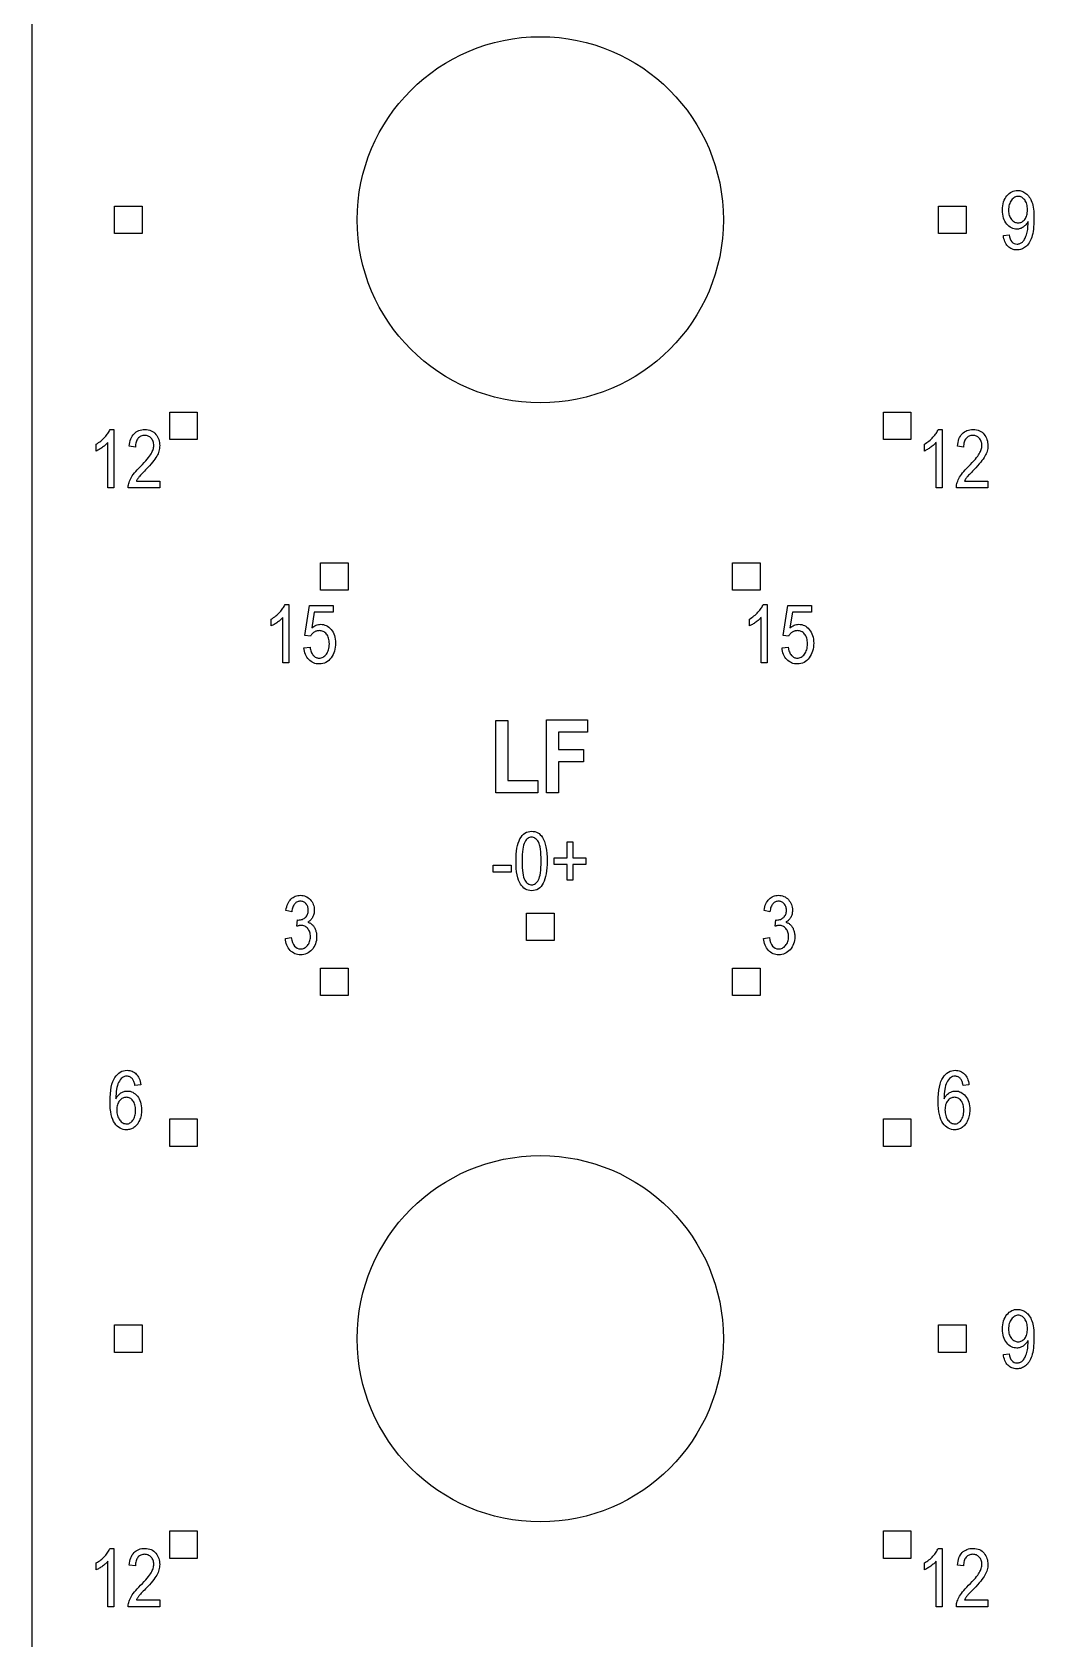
# Model space of a CAD drawing. Header units: millimetres. Extents: x 0 to 40, y 0 to 514.
# Drawn here: x 0 to 19.85, y 355.1 to 386.69 of the extents above; entities that cross this region are included whole.
import ezdxf

# ---------------------------------------------------------------- set-up
doc = ezdxf.new("R2010")
doc.units = ezdxf.units.MM
for name, color, linetype in [('CUT', 1, 'CONTINUOUS'), ('LEGEND', 2, 'CONTINUOUS'), ('OUTLINE', 7, 'CONTINUOUS')]:
    doc.layers.add(name, color=color, linetype=linetype)

msp = doc.modelspace()

# ---------------------------------------------------------------- linework, layer by layer
at = {"layer": 'CUT'}
for centre in [(9.99, 383), (9.99, 361)]:
    msp.add_circle(centre, 3.6, dxfattribs=at)
at = {"layer": 'LEGEND'}
for points in [[(19.0947, 382.6922), (19.2056, 382.7047), (19.2139, 382.6622), (19.2254, 382.6254), (19.24, 382.5942), (19.258, 382.5688), (19.2791, 382.5489), (19.3035, 382.5348), (19.3311, 382.5263), (19.3619, 382.5234), (19.3762, 382.5241), (19.3901, 382.5259), (19.4038, 382.529), (19.4171, 382.5333), (19.43, 382.5388), (19.4427, 382.5456), (19.455, 382.5536), (19.467, 382.5629), (19.4785, 382.5737), (19.4897, 382.5865), (19.5004, 382.6011), (19.5106, 382.6177), (19.5204, 382.6362), (19.5297, 382.6566), (19.5386, 382.6789), (19.547, 382.7031), (19.5547, 382.7288), (19.5614, 382.7556), (19.567, 382.7834), (19.5716, 382.8123), (19.5752, 382.8422), (19.5778, 382.8732), (19.5793, 382.9052), (19.5798, 382.9383), (19.5798, 382.9664), (19.5705, 382.9495), (19.5603, 382.9334), (19.5494, 382.9183), (19.5377, 382.9041), (19.5252, 382.8908), (19.5119, 382.8784), (19.4978, 382.8669), (19.483, 382.8562), (19.4677, 382.8467), (19.4524, 382.8385), (19.4369, 382.8315), (19.4214, 382.8258), (19.4059, 382.8213), (19.3902, 382.8182), (19.3745, 382.8163), (19.3588, 382.8156), (19.3305, 382.8172), (19.3033, 382.8219), (19.2771, 382.8297), (19.2518, 382.8407), (19.2276, 382.8548), (19.2043, 382.8721), (19.182, 382.8925), (19.1607, 382.916), (19.1412, 382.9423), (19.1243, 382.9708), (19.11, 383.0017), (19.0983, 383.0349), (19.0892, 383.0703), (19.0827, 383.1081), (19.0788, 383.1482), (19.0775, 383.1906), (19.0788, 383.2344), (19.0829, 383.2757), (19.0896, 383.3147), (19.0991, 383.3513), (19.1112, 383.3855), (19.1261, 383.4173), (19.1436, 383.4468), (19.1638, 383.4738), (19.186, 383.4981), (19.2093, 383.5191), (19.2338, 383.5369), (19.2594, 383.5515), (19.2862, 383.5628), (19.3142, 383.5709), (19.3433, 383.5757), (19.3736, 383.5773), (19.3953, 383.5764), (19.4166, 383.5737), (19.4376, 383.5692), (19.4582, 383.5629), (19.4784, 383.5548), (19.4983, 383.5448), (19.5177, 383.5331), (19.5369, 383.5195), (19.5553, 383.5042), (19.5726, 383.4872), (19.5889, 383.4685), (19.6041, 383.448), (19.6182, 383.4259), (19.6312, 383.4021), (19.6432, 383.3765), (19.6541, 383.3492), (19.6638, 383.3195), (19.6722, 383.2868), (19.6793, 383.2509), (19.6851, 383.2119), (19.6896, 383.1698), (19.6929, 383.1247), (19.6948, 383.0764), (19.6955, 383.025), (19.6948, 382.9677), (19.6927, 382.9136), (19.6892, 382.8629), (19.6843, 382.8154), (19.6781, 382.7713), (19.6704, 382.7304), (19.6614, 382.6929), (19.6509, 382.6586), (19.6393, 382.6271), (19.6267, 382.5978), (19.6131, 382.5706), (19.5985, 382.5457), (19.5829, 382.523), (19.5663, 382.5024), (19.5488, 382.4841), (19.5302, 382.468), (19.5109, 382.4539), (19.491, 382.4417), (19.4705, 382.4313), (19.4495, 382.4229), (19.4278, 382.4163), (19.4056, 382.4116), (19.3829, 382.4088), (19.3595, 382.4078), (19.3333, 382.409), (19.3082, 382.4124), (19.2842, 382.4181), (19.2613, 382.4261), (19.2395, 382.4363), (19.2188, 382.4489), (19.1991, 382.4637), (19.1806, 382.4809), (19.1636, 382.5001), (19.1483, 382.5215), (19.1348, 382.5448), (19.1232, 382.5702), (19.1134, 382.5977), (19.1053, 382.6271), (19.0991, 382.6586), (19.0947, 382.6922)], [(1.62, 383.27), (2.16, 383.27), (2.16, 382.73), (1.62, 382.73)], [(17.82, 383.27), (18.36, 383.27), (18.36, 382.73), (17.82, 382.73)], [(19.5673, 383.1977), (19.5665, 383.2275), (19.5639, 383.2557), (19.5597, 383.2823), (19.5537, 383.3072), (19.546, 383.3305), (19.5366, 383.3522), (19.5255, 383.3722), (19.5127, 383.3906), (19.4987, 383.4071), (19.4843, 383.4214), (19.4693, 383.4335), (19.4539, 383.4434), (19.4379, 383.451), (19.4214, 383.4565), (19.4044, 383.4598), (19.3869, 383.4609), (19.3686, 383.4598), (19.3508, 383.4563), (19.3335, 383.4504), (19.3167, 383.4422), (19.3004, 383.4316), (19.2846, 383.4187), (19.2693, 383.4035), (19.2545, 383.3859), (19.2408, 383.3664), (19.229, 383.3453), (19.219, 383.3227), (19.2108, 383.2984), (19.2044, 383.2727), (19.1999, 383.2453), (19.1972, 383.2164), (19.1963, 383.1859), (19.1971, 383.1585), (19.1997, 383.1325), (19.2041, 383.108), (19.2101, 383.0849), (19.2179, 383.0632), (19.2275, 383.0429), (19.2387, 383.0241), (19.2517, 383.0066), (19.2659, 382.991), (19.2808, 382.9774), (19.2964, 382.9659), (19.3127, 382.9565), (19.3296, 382.9492), (19.3472, 382.944), (19.3655, 382.9409), (19.3845, 382.9398), (19.4033, 382.9409), (19.4213, 382.944), (19.4387, 382.9493), (19.4552, 382.9566), (19.4711, 382.9661), (19.4862, 382.9776), (19.5006, 382.9913), (19.5142, 383.007), (19.5267, 383.0247), (19.5375, 383.0441), (19.5466, 383.0653), (19.5541, 383.0883), (19.5599, 383.113), (19.564, 383.1395), (19.5665, 383.1677), (19.5673, 383.1977)], [(2.7052, 379.22), (3.2452, 379.22), (3.2452, 378.68), (2.7052, 378.68)], [(16.7348, 379.22), (17.2748, 379.22), (17.2748, 378.68), (16.7348, 378.68)], [(1.6064, 377.7273), (1.4908, 377.7273), (1.4908, 378.6234), (1.4804, 378.6117), (1.4691, 378.5999), (1.457, 378.588), (1.4441, 378.5761), (1.4303, 378.5641), (1.4156, 378.552), (1.4001, 378.5399), (1.3837, 378.5277), (1.3671, 378.5159), (1.3508, 378.5048), (1.3349, 378.4945), (1.3193, 378.4849), (1.304, 378.476), (1.2891, 378.4679), (1.2745, 378.4605), (1.2603, 378.4539), (1.2603, 378.5898), (1.2838, 378.6039), (1.3066, 378.6187), (1.3287, 378.6343), (1.35, 378.6506), (1.3707, 378.6677), (1.3907, 378.6855), (1.41, 378.7041), (1.4287, 378.7234), (1.4462, 378.7431), (1.4625, 378.7626), (1.4773, 378.7821), (1.4909, 378.8014), (1.503, 378.8205), (1.5138, 378.8396), (1.5233, 378.8585), (1.5314, 378.8773), (1.6064, 378.8773)], [(2.5095, 377.8625), (2.5095, 377.7273), (1.8884, 377.7273), (1.8887, 377.7482), (1.8906, 377.7696), (1.8943, 377.7916), (1.8997, 377.8143), (1.9067, 377.8375), (1.9155, 377.8614), (1.9259, 377.8859), (1.938, 377.9109), (1.9524, 377.9369), (1.9694, 377.964), (1.9891, 377.9923), (2.0116, 378.0217), (2.0367, 378.0522), (2.0645, 378.0839), (2.095, 378.1168), (2.1283, 378.1508), (2.167, 378.1899), (2.2021, 378.2267), (2.2338, 378.2612), (2.2621, 378.2935), (2.2868, 378.3234), (2.308, 378.3511), (2.3257, 378.3765), (2.34, 378.3996), (2.3517, 378.4214), (2.3619, 378.4428), (2.3705, 378.4638), (2.3775, 378.4845), (2.383, 378.5047), (2.3869, 378.5246), (2.3892, 378.5441), (2.39, 378.5633), (2.3892, 378.5846), (2.3868, 378.605), (2.3828, 378.6243), (2.3772, 378.6427), (2.37, 378.66), (2.3612, 378.6763), (2.3508, 378.6916), (2.3388, 378.7059), (2.3256, 378.7188), (2.3117, 378.73), (2.2971, 378.7394), (2.2817, 378.7472), (2.2655, 378.7532), (2.2487, 378.7575), (2.231, 378.7601), (2.2126, 378.7609), (2.193, 378.76), (2.1742, 378.7572), (2.1564, 378.7526), (2.1394, 378.7461), (2.1233, 378.7377), (2.1082, 378.7275), (2.094, 378.7155), (2.0806, 378.7016), (2.0685, 378.6859), (2.0581, 378.6687), (2.0492, 378.6498), (2.0419, 378.6293), (2.0363, 378.6072), (2.0323, 378.5835), (2.0299, 378.5582), (2.029, 378.5312), (1.9103, 378.5461), (1.9145, 378.586), (1.9208, 378.6234), (1.9293, 378.6582), (1.9399, 378.6905), (1.9526, 378.7203), (1.9675, 378.7474), (1.9845, 378.7721), (2.0037, 378.7941), (2.0247, 378.8136), (2.0473, 378.8305), (2.0715, 378.8448), (2.0973, 378.8565), (2.1247, 378.8656), (2.1537, 378.8721), (2.1843, 378.876), (2.2165, 378.8773), (2.2514, 378.8758), (2.2841, 378.8713), (2.3145, 378.8637), (2.3428, 378.8531), (2.3689, 378.8395), (2.3928, 378.8229), (2.4146, 378.8032), (2.4341, 378.7805), (2.4514, 378.7558), (2.4664, 378.7304), (2.4791, 378.7041), (2.4895, 378.677), (2.4976, 378.649), (2.5033, 378.6202), (2.5068, 378.5906), (2.508, 378.5602), (2.5071, 378.533), (2.5043, 378.506), (2.4998, 378.4794), (2.4935, 378.453), (2.4854, 378.4269), (2.4754, 378.4011), (2.4637, 378.3756), (2.4501, 378.3504), (2.4341, 378.3242), (2.4147, 378.296), (2.3922, 378.2657), (2.3664, 378.2333), (2.3373, 378.1988), (2.305, 378.1622), (2.2694, 378.1236), (2.2306, 378.0828), (2.206, 378.0575), (2.1836, 378.0343), (2.1635, 378.0132), (2.1457, 377.9941), (2.1302, 377.9772), (2.117, 377.9624), (2.1061, 377.9497), (2.0974, 377.9391), (2.0901, 377.9295), (2.0831, 377.9199), (2.0764, 377.9104), (2.0702, 377.9008), (2.0642, 377.8912), (2.0587, 377.8816), (2.0534, 377.8721), (2.0486, 377.8625)], [(17.8877, 377.7273), (17.772, 377.7273), (17.772, 378.6234), (17.7617, 378.6117), (17.7504, 378.5999), (17.7383, 378.588), (17.7254, 378.5761), (17.7116, 378.5641), (17.6969, 378.552), (17.6814, 378.5399), (17.665, 378.5277), (17.6484, 378.5159), (17.6321, 378.5048), (17.6162, 378.4945), (17.6006, 378.4849), (17.5853, 378.476), (17.5704, 378.4679), (17.5558, 378.4605), (17.5416, 378.4539), (17.5416, 378.5898), (17.5651, 378.6039), (17.5878, 378.6187), (17.6099, 378.6343), (17.6313, 378.6506), (17.652, 378.6677), (17.672, 378.6855), (17.6913, 378.7041), (17.7099, 378.7234), (17.7275, 378.7431), (17.7437, 378.7626), (17.7586, 378.7821), (17.7721, 378.8014), (17.7843, 378.8205), (17.7951, 378.8396), (17.8046, 378.8585), (17.8127, 378.8773), (17.8877, 378.8773)], [(18.7908, 377.8625), (18.7908, 377.7273), (18.1697, 377.7273), (18.17, 377.7482), (18.1719, 377.7696), (18.1756, 377.7916), (18.1809, 377.8143), (18.188, 377.8375), (18.1967, 377.8614), (18.2072, 377.8859), (18.2193, 377.9109), (18.2336, 377.9369), (18.2507, 377.964), (18.2704, 377.9923), (18.2928, 378.0217), (18.318, 378.0522), (18.3458, 378.0839), (18.3763, 378.1168), (18.4095, 378.1508), (18.4482, 378.1899), (18.4834, 378.2267), (18.5151, 378.2612), (18.5433, 378.2935), (18.5681, 378.3234), (18.5893, 378.3511), (18.607, 378.3765), (18.6213, 378.3996), (18.633, 378.4214), (18.6431, 378.4428), (18.6517, 378.4638), (18.6588, 378.4845), (18.6642, 378.5047), (18.6681, 378.5246), (18.6705, 378.5441), (18.6713, 378.5633), (18.6705, 378.5846), (18.6681, 378.605), (18.6641, 378.6243), (18.6585, 378.6427), (18.6513, 378.66), (18.6425, 378.6763), (18.6321, 378.6916), (18.6201, 378.7059), (18.6069, 378.7188), (18.593, 378.73), (18.5784, 378.7394), (18.563, 378.7472), (18.5468, 378.7532), (18.5299, 378.7575), (18.5123, 378.7601), (18.4939, 378.7609), (18.4743, 378.76), (18.4555, 378.7572), (18.4376, 378.7526), (18.4207, 378.7461), (18.4046, 378.7377), (18.3895, 378.7275), (18.3752, 378.7155), (18.3619, 378.7016), (18.3498, 378.6859), (18.3393, 378.6687), (18.3305, 378.6498), (18.3232, 378.6293), (18.3176, 378.6072), (18.3135, 378.5835), (18.3111, 378.5582), (18.3103, 378.5312), (18.1916, 378.5461), (18.1958, 378.586), (18.2021, 378.6234), (18.2106, 378.6582), (18.2212, 378.6905), (18.2339, 378.7203), (18.2488, 378.7474), (18.2658, 378.7721), (18.2849, 378.7941), (18.306, 378.8136), (18.3286, 378.8305), (18.3528, 378.8448), (18.3786, 378.8565), (18.406, 378.8656), (18.435, 378.8721), (18.4656, 378.876), (18.4978, 378.8773), (18.5327, 378.8758), (18.5653, 378.8713), (18.5958, 378.8637), (18.6241, 378.8531), (18.6502, 378.8395), (18.6741, 378.8229), (18.6959, 378.8032), (18.7154, 378.7805), (18.7327, 378.7558), (18.7477, 378.7304), (18.7604, 378.7041), (18.7708, 378.677), (18.7789, 378.649), (18.7846, 378.6202), (18.7881, 378.5906), (18.7892, 378.5602), (18.7883, 378.533), (18.7856, 378.506), (18.7811, 378.4794), (18.7748, 378.453), (18.7666, 378.4269), (18.7567, 378.4011), (18.745, 378.3756), (18.7314, 378.3504), (18.7153, 378.3242), (18.696, 378.296), (18.6734, 378.2657), (18.6476, 378.2333), (18.6186, 378.1988), (18.5863, 378.1622), (18.5507, 378.1236), (18.5119, 378.0828), (18.4872, 378.0575), (18.4649, 378.0343), (18.4448, 378.0132), (18.427, 377.9941), (18.4115, 377.9772), (18.3983, 377.9624), (18.3873, 377.9497), (18.3787, 377.9391), (18.3713, 377.9295), (18.3644, 377.9199), (18.3577, 377.9104), (18.3514, 377.9008), (18.3455, 377.8912), (18.3399, 377.8816), (18.3347, 377.8721), (18.3299, 377.8625)], [(5.67, 376.2552), (6.21, 376.2552), (6.21, 375.7152), (5.67, 375.7152)], [(13.77, 376.2552), (14.31, 376.2552), (14.31, 375.7152), (13.77, 375.7152)], [(5.047, 374.2867), (4.9314, 374.2867), (4.9314, 375.1828), (4.921, 375.171), (4.9098, 375.1592), (4.8977, 375.1474), (4.8847, 375.1354), (4.8709, 375.1234), (4.8563, 375.1114), (4.8407, 375.0993), (4.8244, 375.0871), (4.8077, 375.0753), (4.7915, 375.0642), (4.7755, 375.0538), (4.7599, 375.0442), (4.7447, 375.0354), (4.7297, 375.0273), (4.7152, 375.0199), (4.7009, 375.0133), (4.7009, 375.1492), (4.7244, 375.1633), (4.7472, 375.1781), (4.7693, 375.1936), (4.7907, 375.2099), (4.8114, 375.227), (4.8314, 375.2449), (4.8507, 375.2635), (4.8693, 375.2828), (4.8869, 375.3025), (4.9031, 375.322), (4.918, 375.3414), (4.9315, 375.3607), (4.9437, 375.3799), (4.9545, 375.399), (4.9639, 375.4179), (4.972, 375.4367), (5.047, 375.4367)], [(5.3423, 374.5867), (5.4634, 374.5992), (5.4675, 374.5727), (5.4727, 374.548), (5.479, 374.525), (5.4864, 374.5038), (5.4949, 374.4843), (5.5045, 374.4666), (5.5153, 374.4506), (5.5271, 374.4363), (5.5398, 374.4238), (5.5529, 374.4129), (5.5666, 374.4037), (5.5807, 374.3962), (5.5954, 374.3903), (5.6105, 374.3861), (5.6262, 374.3836), (5.6423, 374.3828), (5.6625, 374.384), (5.6819, 374.3875), (5.7007, 374.3934), (5.7187, 374.4016), (5.736, 374.4122), (5.7526, 374.4252), (5.7686, 374.4405), (5.7838, 374.4582), (5.7977, 374.4779), (5.8097, 374.4993), (5.8199, 374.5225), (5.8283, 374.5473), (5.8348, 374.5739), (5.8394, 374.6023), (5.8422, 374.6323), (5.8431, 374.664), (5.8422, 374.6939), (5.8395, 374.7219), (5.8351, 374.7483), (5.8288, 374.7729), (5.8207, 374.7959), (5.8108, 374.8171), (5.7992, 374.8365), (5.7857, 374.8543), (5.7709, 374.8701), (5.7552, 374.8838), (5.7385, 374.8955), (5.721, 374.905), (5.7025, 374.9124), (5.6831, 374.9176), (5.6628, 374.9208), (5.6416, 374.9219), (5.6286, 374.9214), (5.6158, 374.92), (5.6032, 374.9177), (5.5909, 374.9145), (5.5787, 374.9104), (5.5668, 374.9054), (5.555, 374.8994), (5.5435, 374.8926), (5.5324, 374.8849), (5.5219, 374.8765), (5.5119, 374.8674), (5.5026, 374.8575), (5.4939, 374.8469), (5.4857, 374.8357), (5.4782, 374.8236), (5.4713, 374.8109), (5.3627, 374.8281), (5.4541, 375.4164), (5.9205, 375.4164), (5.9205, 375.282), (5.5463, 375.282), (5.4955, 374.9742), (5.5165, 374.9911), (5.5379, 375.0057), (5.5596, 375.018), (5.5816, 375.0281), (5.6039, 375.036), (5.6266, 375.0416), (5.6495, 375.045), (5.6728, 375.0461), (5.7018, 375.0445), (5.7299, 375.0398), (5.7569, 375.032), (5.7831, 375.021), (5.8082, 375.0069), (5.8324, 374.9896), (5.8556, 374.9692), (5.8779, 374.9457), (5.8983, 374.9195), (5.916, 374.8911), (5.931, 374.8606), (5.9432, 374.8278), (5.9528, 374.7929), (5.9596, 374.7558), (5.9636, 374.7165), (5.965, 374.675), (5.9636, 374.6337), (5.9596, 374.594), (5.9528, 374.5558), (5.9432, 374.519), (5.931, 374.4838), (5.916, 374.4501), (5.8983, 374.4178), (5.8779, 374.3871), (5.8552, 374.359), (5.8306, 374.3346), (5.8042, 374.314), (5.7758, 374.2972), (5.7457, 374.284), (5.7136, 374.2747), (5.6797, 374.269), (5.6439, 374.2672), (5.614, 374.2685), (5.5853, 374.2725), (5.5578, 374.2791), (5.5315, 374.2884), (5.5064, 374.3003), (5.4824, 374.3149), (5.4596, 374.3321), (5.438, 374.3519), (5.4182, 374.3742), (5.4006, 374.3984), (5.3852, 374.4247), (5.3721, 374.453), (5.3613, 374.4834), (5.3527, 374.5158), (5.3464, 374.5502), (5.3423, 374.5867)], [(14.447, 374.2867), (14.3314, 374.2867), (14.3314, 375.1828), (14.321, 375.171), (14.3098, 375.1592), (14.2977, 375.1474), (14.2847, 375.1354), (14.2709, 375.1234), (14.2563, 375.1114), (14.2407, 375.0993), (14.2244, 375.0871), (14.2077, 375.0753), (14.1915, 375.0642), (14.1755, 375.0538), (14.1599, 375.0442), (14.1447, 375.0354), (14.1297, 375.0273), (14.1152, 375.0199), (14.1009, 375.0133), (14.1009, 375.1492), (14.1244, 375.1633), (14.1472, 375.1781), (14.1693, 375.1936), (14.1907, 375.2099), (14.2114, 375.227), (14.2314, 375.2449), (14.2507, 375.2635), (14.2693, 375.2828), (14.2869, 375.3025), (14.3031, 375.322), (14.318, 375.3414), (14.3315, 375.3607), (14.3437, 375.3799), (14.3545, 375.399), (14.3639, 375.4179), (14.372, 375.4367), (14.447, 375.4367)], [(14.7423, 374.5867), (14.8634, 374.5992), (14.8675, 374.5727), (14.8727, 374.548), (14.879, 374.525), (14.8864, 374.5038), (14.8949, 374.4843), (14.9045, 374.4666), (14.9153, 374.4506), (14.9271, 374.4363), (14.9398, 374.4238), (14.9529, 374.4129), (14.9666, 374.4037), (14.9807, 374.3962), (14.9954, 374.3903), (15.0105, 374.3861), (15.0262, 374.3836), (15.0423, 374.3828), (15.0625, 374.384), (15.0819, 374.3875), (15.1007, 374.3934), (15.1187, 374.4016), (15.136, 374.4122), (15.1526, 374.4252), (15.1686, 374.4405), (15.1837, 374.4582), (15.1977, 374.4779), (15.2097, 374.4993), (15.2199, 374.5225), (15.2283, 374.5473), (15.2348, 374.5739), (15.2394, 374.6023), (15.2422, 374.6323), (15.2431, 374.664), (15.2422, 374.6939), (15.2395, 374.7219), (15.2351, 374.7483), (15.2288, 374.7729), (15.2207, 374.7959), (15.2108, 374.8171), (15.1992, 374.8365), (15.1857, 374.8543), (15.1709, 374.8701), (15.1552, 374.8838), (15.1385, 374.8955), (15.121, 374.905), (15.1025, 374.9124), (15.0831, 374.9176), (15.0628, 374.9208), (15.0416, 374.9219), (15.0286, 374.9214), (15.0158, 374.92), (15.0032, 374.9177), (14.9909, 374.9145), (14.9787, 374.9104), (14.9668, 374.9054), (14.955, 374.8994), (14.9435, 374.8926), (14.9324, 374.8849), (14.9219, 374.8765), (14.9119, 374.8674), (14.9026, 374.8575), (14.8939, 374.8469), (14.8857, 374.8357), (14.8782, 374.8236), (14.8712, 374.8109), (14.7627, 374.8281), (14.8541, 375.4164), (15.3205, 375.4164), (15.3205, 375.282), (14.9462, 375.282), (14.8955, 374.9742), (14.9165, 374.9911), (14.9379, 375.0057), (14.9596, 375.018), (14.9816, 375.0281), (15.0039, 375.036), (15.0266, 375.0416), (15.0495, 375.045), (15.0728, 375.0461), (15.1018, 375.0445), (15.1299, 375.0398), (15.1569, 375.032), (15.1831, 375.021), (15.2082, 375.0069), (15.2324, 374.9896), (15.2556, 374.9692), (15.2779, 374.9457), (15.2983, 374.9195), (15.316, 374.8911), (15.331, 374.8606), (15.3432, 374.8278), (15.3528, 374.7929), (15.3596, 374.7558), (15.3636, 374.7165), (15.365, 374.675), (15.3636, 374.6337), (15.3596, 374.594), (15.3528, 374.5558), (15.3432, 374.519), (15.331, 374.4838), (15.316, 374.4501), (15.2983, 374.4178), (15.2779, 374.3871), (15.2552, 374.359), (15.2306, 374.3346), (15.2042, 374.314), (15.1758, 374.2972), (15.1457, 374.284), (15.1136, 374.2747), (15.0797, 374.269), (15.0439, 374.2672), (15.014, 374.2685), (14.9853, 374.2725), (14.9578, 374.2791), (14.9315, 374.2884), (14.9064, 374.3003), (14.8824, 374.3149), (14.8596, 374.3321), (14.838, 374.3519), (14.8182, 374.3742), (14.8006, 374.3984), (14.7852, 374.4247), (14.7721, 374.453), (14.7613, 374.4834), (14.7527, 374.5158), (14.7464, 374.5502), (14.7423, 374.5867)], [(9.114, 371.7342), (9.114, 373.1541), (9.3504, 373.1541), (9.3504, 371.9754), (9.9402, 371.9754), (9.9402, 371.7342)], [(10.1111, 371.7342), (10.1111, 373.1658), (10.9158, 373.1658), (10.9158, 372.9236), (10.3474, 372.9236), (10.3474, 372.5848), (10.8386, 372.5848), (10.8386, 372.3426), (10.3474, 372.3426), (10.3474, 371.7342)], [(9.5127, 370.3922), (9.5139, 370.4621), (9.5175, 370.5276), (9.5236, 370.5887), (9.5321, 370.6455), (9.543, 370.6979), (9.5564, 370.7459), (9.5722, 370.7896), (9.5904, 370.8289), (9.611, 370.8637), (9.6339, 370.8938), (9.6591, 370.9194), (9.6866, 370.9402), (9.7164, 370.9565), (9.7485, 370.9681), (9.783, 370.975), (9.8197, 370.9773), (9.8524, 370.9755), (9.8833, 370.9698), (9.9124, 370.9604), (9.9398, 370.9473), (9.9654, 370.9303), (9.9892, 370.9097), (10.0112, 370.8852), (10.0314, 370.857), (10.0534, 370.818), (10.0724, 370.7735), (10.0885, 370.7235), (10.1017, 370.6682), (10.112, 370.6073), (10.1193, 370.5411), (10.1237, 370.4693), (10.1252, 370.3922), (10.1239, 370.3227), (10.1203, 370.2574), (10.1143, 370.1965), (10.1058, 370.1399), (10.0949, 370.0877), (10.0817, 370.0397), (10.0659, 369.996), (10.0478, 369.9566), (10.0273, 369.9218), (10.0045, 369.8915), (9.9793, 369.8659), (9.9517, 369.845), (9.9218, 369.8287), (9.8896, 369.8171), (9.855, 369.8101), (9.8181, 369.8078), (9.7853, 369.8099), (9.754, 369.816), (9.7242, 369.8263), (9.696, 369.8406), (9.6692, 369.8591), (9.644, 369.8816), (9.6204, 369.9083), (9.5982, 369.9391), (9.5782, 369.9749), (9.5608, 370.0166), (9.5461, 370.0643), (9.534, 370.118), (9.5247, 370.1776), (9.518, 370.2432), (9.514, 370.3147), (9.5127, 370.3922)], [(9.6306, 370.3922), (9.6315, 370.3253), (9.634, 370.2642), (9.6382, 370.2089), (9.644, 370.1593), (9.6515, 370.1154), (9.6607, 370.0773), (9.6716, 370.045), (9.6841, 370.0184), (9.698, 369.9961), (9.7128, 369.9768), (9.7285, 369.9605), (9.7452, 369.9472), (9.7628, 369.9368), (9.7813, 369.9294), (9.8008, 369.9249), (9.8213, 369.9234), (9.8406, 369.9249), (9.8591, 369.9294), (9.8768, 369.937), (9.8937, 369.9475), (9.9098, 369.961), (9.9251, 369.9775), (9.9396, 369.997), (9.9533, 370.0195), (9.9657, 370.0464), (9.9765, 370.0789), (9.9857, 370.117), (9.9931, 370.1607), (9.9989, 370.2101), (10.0031, 370.2652), (10.0056, 370.3259), (10.0064, 370.3922), (10.0056, 370.4592), (10.0031, 370.5205), (9.9989, 370.5759), (9.993, 370.6256), (9.9855, 370.6695), (9.9763, 370.7076), (9.9654, 370.7399), (9.9529, 370.7664), (9.939, 370.7886), (9.9242, 370.8078), (9.9083, 370.824), (9.8915, 370.8373), (9.8736, 370.8476), (9.8548, 370.855), (9.835, 370.8595), (9.8142, 370.8609), (9.7951, 370.8594), (9.7767, 370.8549), (9.7592, 370.8474), (9.7424, 370.8369), (9.7265, 370.8234), (9.7113, 370.8069), (9.6969, 370.7874), (9.6834, 370.7648), (9.671, 370.738), (9.6603, 370.7055), (9.6512, 370.6674), (9.6438, 370.6236), (9.638, 370.5742), (9.6339, 370.5192), (9.6314, 370.4585), (9.6306, 370.3922)], [(10.5173, 370.0125), (10.5173, 370.3266), (10.2619, 370.3266), (10.2619, 370.4578), (10.5173, 370.4578), (10.5173, 370.7695), (10.6267, 370.7695), (10.6267, 370.4578), (10.8822, 370.4578), (10.8822, 370.3266), (10.6267, 370.3266), (10.6267, 370.0125)], [(9.065, 370.1711), (9.065, 370.3125), (9.4189, 370.3125), (9.4189, 370.1711)], [(4.9783, 368.8703), (5.0939, 368.8891), (5.1046, 368.8363), (5.1188, 368.7906), (5.1364, 368.752), (5.1574, 368.7203), (5.1819, 368.6957), (5.2098, 368.6781), (5.2411, 368.6676), (5.2759, 368.6641), (5.2953, 368.6651), (5.3141, 368.6683), (5.3322, 368.6735), (5.3496, 368.6808), (5.3663, 368.6902), (5.3824, 368.7016), (5.3979, 368.7152), (5.4127, 368.7309), (5.4262, 368.7482), (5.4379, 368.7667), (5.4479, 368.7865), (5.456, 368.8075), (5.4623, 368.8298), (5.4669, 368.8533), (5.4696, 368.878), (5.4705, 368.9039), (5.4696, 368.9283), (5.4671, 368.9515), (5.463, 368.9734), (5.4572, 368.9942), (5.4497, 369.0137), (5.4406, 369.0319), (5.4298, 369.049), (5.4173, 369.0649), (5.4037, 369.0791), (5.3893, 369.0915), (5.3741, 369.102), (5.3582, 369.1106), (5.3415, 369.1172), (5.324, 369.122), (5.3058, 369.1248), (5.2869, 369.1258), (5.2784, 369.1256), (5.2695, 369.1248), (5.2601, 369.1236), (5.2502, 369.1219), (5.2398, 369.1197), (5.2289, 369.117), (5.2175, 369.1138), (5.2056, 369.1102), (5.2189, 369.2336), (5.2369, 369.232), (5.2577, 369.2329), (5.2775, 369.2353), (5.2962, 369.2394), (5.314, 369.2451), (5.3308, 369.2525), (5.3466, 369.2615), (5.3614, 369.2721), (5.3752, 369.2844), (5.3876, 369.298), (5.3984, 369.3128), (5.4075, 369.3286), (5.415, 369.3455), (5.4208, 369.3636), (5.425, 369.3827), (5.4275, 369.4029), (5.4283, 369.4242), (5.4276, 369.4439), (5.4255, 369.4625), (5.422, 369.4801), (5.4171, 369.4968), (5.4109, 369.5125), (5.4032, 369.5271), (5.3942, 369.5408), (5.3838, 369.5535), (5.3723, 369.565), (5.3603, 369.5749), (5.3476, 369.5833), (5.3343, 369.5902), (5.3205, 369.5955), (5.306, 369.5993), (5.2909, 369.6016), (5.2752, 369.6024), (5.2589, 369.6016), (5.2432, 369.5992), (5.2283, 369.5952), (5.2139, 369.5896), (5.2002, 369.5824), (5.1872, 369.5736), (5.1748, 369.5632), (5.163, 369.5512), (5.1521, 369.5376), (5.1423, 369.5223), (5.1334, 369.5054), (5.1256, 369.4868), (5.1189, 369.4666), (5.1132, 369.4448), (5.1085, 369.4213), (5.1048, 369.3961), (4.99, 369.4211), (4.9963, 369.4567), (5.0044, 369.4901), (5.0141, 369.5212), (5.0255, 369.55), (5.0387, 369.5766), (5.0536, 369.601), (5.0702, 369.6231), (5.0884, 369.643), (5.1081, 369.6606), (5.1287, 369.6758), (5.1504, 369.6887), (5.173, 369.6992), (5.1967, 369.7074), (5.2213, 369.7133), (5.2469, 369.7168), (5.2736, 369.718), (5.3016, 369.7167), (5.3285, 369.7127), (5.3543, 369.7061), (5.3791, 369.6969), (5.4027, 369.685), (5.4254, 369.6705), (5.4469, 369.6534), (5.4673, 369.6336), (5.486, 369.6118), (5.5022, 369.5887), (5.5159, 369.5642), (5.5271, 369.5383), (5.5358, 369.511), (5.5421, 369.4824), (5.5458, 369.4525), (5.547, 369.4211), (5.5465, 369.4019), (5.5449, 369.3832), (5.5423, 369.365), (5.5385, 369.3475), (5.5338, 369.3305), (5.5279, 369.314), (5.521, 369.2981), (5.513, 369.2828), (5.5041, 369.2682), (5.4944, 369.2544), (5.4838, 369.2413), (5.4723, 369.2291), (5.46, 369.2177), (5.4469, 369.2071), (5.4329, 369.1973), (5.4181, 369.1883), (5.4319, 369.1841), (5.445, 369.1792), (5.4576, 369.1737), (5.4695, 369.1676), (5.4808, 369.1608), (5.4915, 369.1534), (5.5016, 369.1454), (5.5111, 369.1367), (5.5201, 369.1274), (5.5286, 369.1173), (5.5367, 369.1064), (5.5443, 369.0947), (5.5515, 369.0824), (5.5583, 369.0692), (5.5646, 369.0553), (5.5705, 369.0406), (5.5758, 369.0254), (5.5804, 369.0097), (5.5843, 368.9935), (5.5875, 368.977), (5.5899, 368.96), (5.5917, 368.9425), (5.5928, 368.9246), (5.5931, 368.9063), (5.5917, 368.8677), (5.5873, 368.8309), (5.5801, 368.796), (5.5699, 368.7628), (5.5568, 368.7314), (5.5408, 368.7018), (5.5219, 368.6741), (5.5002, 368.6481), (5.4763, 368.6245), (5.4514, 368.6041), (5.4253, 368.5869), (5.398, 368.5728), (5.3696, 368.5618), (5.34, 368.5539), (5.3093, 368.5492), (5.2775, 368.5477), (5.248, 368.549), (5.2196, 368.5531), (5.1924, 368.56), (5.1664, 368.5695), (5.1415, 368.5818), (5.1177, 368.5969), (5.0951, 368.6147), (5.0736, 368.6352), (5.0538, 368.658), (5.0363, 368.6827), (5.021, 368.7093), (5.008, 368.7377), (4.9972, 368.768), (4.9886, 368.8003), (4.9823, 368.8344), (4.9783, 368.8703)], [(14.3783, 368.8703), (14.4939, 368.8891), (14.5046, 368.8363), (14.5188, 368.7906), (14.5364, 368.752), (14.5574, 368.7203), (14.5819, 368.6957), (14.6098, 368.6781), (14.6411, 368.6676), (14.6759, 368.6641), (14.6953, 368.6651), (14.7141, 368.6683), (14.7322, 368.6735), (14.7496, 368.6808), (14.7663, 368.6902), (14.7824, 368.7016), (14.7979, 368.7152), (14.8127, 368.7309), (14.8262, 368.7482), (14.8379, 368.7667), (14.8479, 368.7865), (14.856, 368.8075), (14.8623, 368.8298), (14.8669, 368.8533), (14.8696, 368.878), (14.8705, 368.9039), (14.8696, 368.9283), (14.8671, 368.9515), (14.863, 368.9734), (14.8572, 368.9942), (14.8497, 369.0137), (14.8406, 369.0319), (14.8298, 369.049), (14.8173, 369.0649), (14.8037, 369.0791), (14.7893, 369.0915), (14.7741, 369.102), (14.7582, 369.1106), (14.7415, 369.1172), (14.724, 369.122), (14.7058, 369.1248), (14.6869, 369.1258), (14.6784, 369.1256), (14.6695, 369.1248), (14.6601, 369.1236), (14.6502, 369.1219), (14.6398, 369.1197), (14.6289, 369.117), (14.6175, 369.1138), (14.6056, 369.1102), (14.6189, 369.2336), (14.6369, 369.232), (14.6577, 369.2329), (14.6775, 369.2353), (14.6962, 369.2394), (14.714, 369.2451), (14.7308, 369.2525), (14.7466, 369.2615), (14.7614, 369.2721), (14.7752, 369.2844), (14.7876, 369.298), (14.7984, 369.3128), (14.8075, 369.3286), (14.815, 369.3455), (14.8208, 369.3636), (14.825, 369.3827), (14.8275, 369.4029), (14.8283, 369.4242), (14.8276, 369.4439), (14.8255, 369.4625), (14.822, 369.4801), (14.8171, 369.4968), (14.8109, 369.5125), (14.8032, 369.5271), (14.7942, 369.5408), (14.7837, 369.5535), (14.7723, 369.565), (14.7603, 369.5749), (14.7476, 369.5833), (14.7343, 369.5902), (14.7205, 369.5955), (14.706, 369.5993), (14.6909, 369.6016), (14.6752, 369.6024), (14.6589, 369.6016), (14.6432, 369.5992), (14.6283, 369.5952), (14.6139, 369.5896), (14.6002, 369.5824), (14.5872, 369.5736), (14.5748, 369.5632), (14.563, 369.5512), (14.5521, 369.5376), (14.5423, 369.5223), (14.5334, 369.5054), (14.5256, 369.4868), (14.5189, 369.4666), (14.5132, 369.4448), (14.5085, 369.4213), (14.5048, 369.3961), (14.39, 369.4211), (14.3963, 369.4567), (14.4044, 369.4901), (14.4141, 369.5212), (14.4255, 369.55), (14.4387, 369.5766), (14.4536, 369.601), (14.4702, 369.6231), (14.4884, 369.643), (14.5081, 369.6606), (14.5287, 369.6758), (14.5504, 369.6887), (14.573, 369.6992), (14.5967, 369.7074), (14.6213, 369.7133), (14.6469, 369.7168), (14.6736, 369.718), (14.7016, 369.7167), (14.7285, 369.7127), (14.7543, 369.7061), (14.7791, 369.6969), (14.8027, 369.685), (14.8254, 369.6705), (14.8469, 369.6534), (14.8673, 369.6336), (14.886, 369.6118), (14.9022, 369.5887), (14.9159, 369.5642), (14.9271, 369.5383), (14.9358, 369.511), (14.9421, 369.4824), (14.9458, 369.4525), (14.947, 369.4211), (14.9465, 369.4019), (14.9449, 369.3832), (14.9423, 369.365), (14.9385, 369.3475), (14.9338, 369.3305), (14.9279, 369.314), (14.921, 369.2981), (14.913, 369.2828), (14.9041, 369.2682), (14.8944, 369.2544), (14.8838, 369.2413), (14.8723, 369.2291), (14.86, 369.2177), (14.8469, 369.2071), (14.8329, 369.1973), (14.8181, 369.1883), (14.8319, 369.1841), (14.845, 369.1792), (14.8576, 369.1737), (14.8695, 369.1676), (14.8808, 369.1608), (14.8915, 369.1534), (14.9016, 369.1454), (14.9111, 369.1367), (14.9201, 369.1274), (14.9286, 369.1173), (14.9367, 369.1064), (14.9443, 369.0947), (14.9515, 369.0824), (14.9583, 369.0692), (14.9646, 369.0553), (14.9705, 369.0406), (14.9758, 369.0254), (14.9804, 369.0097), (14.9843, 368.9935), (14.9875, 368.977), (14.9899, 368.96), (14.9917, 368.9425), (14.9928, 368.9246), (14.9931, 368.9063), (14.9917, 368.8677), (14.9873, 368.8309), (14.9801, 368.796), (14.9699, 368.7628), (14.9568, 368.7314), (14.9408, 368.7018), (14.9219, 368.6741), (14.9002, 368.6481), (14.8763, 368.6245), (14.8514, 368.6041), (14.8253, 368.5869), (14.798, 368.5728), (14.7696, 368.5618), (14.74, 368.5539), (14.7093, 368.5492), (14.6775, 368.5477), (14.648, 368.549), (14.6196, 368.5531), (14.5924, 368.56), (14.5664, 368.5695), (14.5415, 368.5818), (14.5177, 368.5969), (14.4951, 368.6147), (14.4736, 368.6352), (14.4538, 368.658), (14.4363, 368.6827), (14.421, 368.7093), (14.408, 368.7377), (14.3972, 368.768), (14.3886, 368.8003), (14.3823, 368.8344), (14.3783, 368.8703)], [(9.72, 369.37), (10.26, 369.37), (10.26, 368.83), (9.72, 368.83)], [(5.67, 368.2848), (6.21, 368.2848), (6.21, 367.7448), (5.67, 367.7448)], [(13.77, 368.2848), (14.31, 368.2848), (14.31, 367.7448), (13.77, 367.7448)], [(2.1353, 365.9922), (2.0205, 365.9812), (2.0161, 366.0025), (2.0113, 366.0222), (2.006, 366.0403), (2.0001, 366.0568), (1.9938, 366.0718), (1.9871, 366.0851), (1.9798, 366.0969), (1.972, 366.107), (1.9602, 366.1198), (1.9478, 366.131), (1.9348, 366.1404), (1.9212, 366.148), (1.9071, 366.154), (1.8923, 366.1583), (1.877, 366.1609), (1.8611, 366.1617), (1.8365, 366.1598), (1.8132, 366.1539), (1.7911, 366.1441), (1.7703, 366.1305), (1.7507, 366.1129), (1.7323, 366.0914), (1.7152, 366.066), (1.6994, 366.0367), (1.6871, 366.0082), (1.6764, 365.9764), (1.6674, 365.9414), (1.6599, 365.9031), (1.6541, 365.8617), (1.6498, 365.817), (1.6472, 365.7691), (1.6462, 365.718), (1.6565, 365.7362), (1.6674, 365.7532), (1.679, 365.7691), (1.6912, 365.7839), (1.704, 365.7975), (1.7174, 365.81), (1.7315, 365.8214), (1.7462, 365.8316), (1.7614, 365.8407), (1.7768, 365.8486), (1.7923, 365.8552), (1.8082, 365.8606), (1.8242, 365.8649), (1.8404, 365.8679), (1.8569, 365.8697), (1.8736, 365.8703), (1.9011, 365.8687), (1.9277, 365.864), (1.9534, 365.8561), (1.9782, 365.845), (2.0021, 365.8308), (2.0251, 365.8134), (2.0473, 365.7929), (2.0685, 365.7691), (2.088, 365.7428), (2.1049, 365.7143), (2.1192, 365.6836), (2.1309, 365.6509), (2.14, 365.616), (2.1465, 365.5789), (2.1504, 365.5398), (2.1517, 365.4984), (2.1511, 365.4701), (2.1491, 365.4424), (2.1458, 365.4153), (2.1413, 365.389), (2.1354, 365.3633), (2.1282, 365.3383), (2.1197, 365.3139), (2.1099, 365.2902), (2.0991, 365.2677), (2.0875, 365.2466), (2.0752, 365.2271), (2.0622, 365.2091), (2.0484, 365.1926), (2.0338, 365.1777), (2.0185, 365.1642), (2.0025, 365.1523), (1.9859, 365.1419), (1.9688, 365.1329), (1.9514, 365.1252), (1.9335, 365.1189), (1.9153, 365.1141), (1.8966, 365.1106), (1.8775, 365.1085), (1.858, 365.1078), (1.8232, 365.1098), (1.79, 365.1158), (1.7583, 365.1258), (1.7283, 365.1398), (1.6998, 365.1579), (1.6728, 365.1799), (1.6474, 365.2059), (1.6236, 365.2359), (1.602, 365.2706), (1.5832, 365.3107), (1.5674, 365.3561), (1.5544, 365.4068), (1.5444, 365.4629), (1.5372, 365.5244), (1.5328, 365.5911), (1.5314, 365.6633), (1.5329, 365.7433), (1.5373, 365.8174), (1.5447, 365.8854), (1.555, 365.9476), (1.5683, 366.0037), (1.5846, 366.0539), (1.6038, 366.0981), (1.6259, 366.1363), (1.6504, 366.1694), (1.6765, 366.198), (1.7043, 366.2223), (1.7337, 366.2421), (1.7648, 366.2575), (1.7976, 366.2685), (1.832, 366.2751), (1.8681, 366.2773), (1.8943, 366.2762), (1.9195, 366.2728), (1.9435, 366.2671), (1.9665, 366.2591), (1.9883, 366.2488), (2.0091, 366.2363), (2.0288, 366.2214), (2.0474, 366.2043), (2.0646, 366.185), (2.08, 366.1636), (2.0936, 366.1402), (2.1055, 366.1147), (2.1156, 366.0872), (2.1239, 366.0576), (2.1305, 366.0259), (2.1353, 365.9922)], [(18.4166, 365.9922), (18.3017, 365.9812), (18.2974, 366.0025), (18.2926, 366.0222), (18.2872, 366.0403), (18.2814, 366.0568), (18.2751, 366.0718), (18.2683, 366.0851), (18.2611, 366.0969), (18.2533, 366.107), (18.2415, 366.1198), (18.2291, 366.131), (18.2161, 366.1404), (18.2025, 366.148), (18.1884, 366.154), (18.1736, 366.1583), (18.1583, 366.1609), (18.1424, 366.1617), (18.1178, 366.1598), (18.0945, 366.1539), (18.0724, 366.1441), (18.0515, 366.1305), (18.0319, 366.1129), (18.0136, 366.0914), (17.9965, 366.066), (17.9806, 366.0367), (17.9684, 366.0082), (17.9577, 365.9764), (17.9486, 365.9414), (17.9412, 365.9031), (17.9354, 365.8617), (17.9311, 365.817), (17.9285, 365.7691), (17.9275, 365.718), (17.9378, 365.7362), (17.9487, 365.7532), (17.9603, 365.7691), (17.9724, 365.7839), (17.9853, 365.7975), (17.9987, 365.81), (18.0128, 365.8214), (18.0275, 365.8316), (18.0427, 365.8407), (18.058, 365.8486), (18.0736, 365.8552), (18.0894, 365.8606), (18.1055, 365.8649), (18.1217, 365.8679), (18.1382, 365.8697), (18.1549, 365.8703), (18.1823, 365.8687), (18.2089, 365.864), (18.2346, 365.8561), (18.2594, 365.845), (18.2834, 365.8308), (18.3064, 365.8134), (18.3285, 365.7929), (18.3498, 365.7691), (18.3693, 365.7428), (18.3862, 365.7143), (18.4005, 365.6836), (18.4122, 365.6509), (18.4213, 365.616), (18.4278, 365.5789), (18.4317, 365.5398), (18.433, 365.4984), (18.4323, 365.4701), (18.4304, 365.4424), (18.4271, 365.4153), (18.4225, 365.389), (18.4167, 365.3633), (18.4095, 365.3383), (18.401, 365.3139), (18.3912, 365.2902), (18.3804, 365.2677), (18.3688, 365.2466), (18.3565, 365.2271), (18.3434, 365.2091), (18.3296, 365.1926), (18.3151, 365.1777), (18.2998, 365.1642), (18.2838, 365.1523), (18.2672, 365.1419), (18.2501, 365.1329), (18.2327, 365.1252), (18.2148, 365.1189), (18.1965, 365.1141), (18.1779, 365.1106), (18.1588, 365.1085), (18.1392, 365.1078), (18.1045, 365.1098), (18.0713, 365.1158), (18.0396, 365.1258), (18.0095, 365.1398), (17.981, 365.1579), (17.9541, 365.1799), (17.9287, 365.2059), (17.9049, 365.2359), (17.8833, 365.2706), (17.8645, 365.3107), (17.8487, 365.3561), (17.8357, 365.4068), (17.8256, 365.4629), (17.8184, 365.5244), (17.8141, 365.5911), (17.8127, 365.6633), (17.8141, 365.7433), (17.8186, 365.8174), (17.826, 365.8854), (17.8363, 365.9476), (17.8496, 366.0037), (17.8658, 366.0539), (17.885, 366.0981), (17.9072, 366.1363), (17.9317, 366.1694), (17.9578, 366.198), (17.9856, 366.2223), (18.015, 366.2421), (18.0461, 366.2575), (18.0789, 366.2685), (18.1133, 366.2751), (18.1494, 366.2773), (18.1756, 366.2762), (18.2007, 366.2728), (18.2248, 366.2671), (18.2477, 366.2591), (18.2696, 366.2488), (18.2904, 366.2363), (18.3101, 366.2214), (18.3287, 366.2043), (18.3459, 366.185), (18.3613, 366.1636), (18.3749, 366.1402), (18.3868, 366.1147), (18.3969, 366.0872), (18.4052, 366.0576), (18.4118, 366.0259), (18.4166, 365.9922)], [(1.6642, 365.4984), (1.6651, 365.4681), (1.6679, 365.4394), (1.6724, 365.4121), (1.6789, 365.3864), (1.6871, 365.3622), (1.6972, 365.3396), (1.7091, 365.3184), (1.7228, 365.2988), (1.7377, 365.2812), (1.7533, 365.2658), (1.7694, 365.2529), (1.7861, 365.2423), (1.8034, 365.234), (1.8212, 365.2281), (1.8397, 365.2246), (1.8587, 365.2234), (1.8755, 365.2245), (1.8918, 365.2279), (1.9077, 365.2334), (1.9231, 365.2412), (1.9381, 365.2512), (1.9526, 365.2634), (1.9666, 365.2779), (1.9802, 365.2945), (1.9928, 365.3131), (2.0036, 365.3334), (2.0128, 365.3553), (2.0204, 365.3789), (2.0262, 365.4042), (2.0304, 365.4311), (2.0329, 365.4596), (2.0337, 365.4898), (2.0329, 365.5195), (2.0304, 365.5474), (2.0263, 365.5736), (2.0205, 365.598), (2.013, 365.6208), (2.0039, 365.6419), (1.9931, 365.6613), (1.9806, 365.6789), (1.967, 365.6947), (1.9526, 365.7083), (1.9375, 365.7198), (1.9216, 365.7293), (1.905, 365.7366), (1.8877, 365.7419), (1.8697, 365.745), (1.8509, 365.7461), (1.8325, 365.7451), (1.8146, 365.7419), (1.7974, 365.7367), (1.7807, 365.7294), (1.7647, 365.72), (1.7492, 365.7085), (1.7343, 365.695), (1.7201, 365.6793), (1.707, 365.6619), (1.6956, 365.6429), (1.686, 365.6226), (1.6782, 365.6007), (1.6721, 365.5773), (1.6677, 365.5525), (1.6651, 365.5262), (1.6642, 365.4984)], [(17.9455, 365.4984), (17.9464, 365.4681), (17.9491, 365.4394), (17.9537, 365.4121), (17.9601, 365.3864), (17.9684, 365.3622), (17.9784, 365.3396), (17.9903, 365.3184), (18.0041, 365.2988), (18.019, 365.2812), (18.0345, 365.2658), (18.0507, 365.2529), (18.0674, 365.2423), (18.0846, 365.234), (18.1025, 365.2281), (18.121, 365.2246), (18.14, 365.2234), (18.1568, 365.2245), (18.1731, 365.2279), (18.189, 365.2334), (18.2044, 365.2412), (18.2193, 365.2512), (18.2338, 365.2634), (18.2479, 365.2779), (18.2615, 365.2945), (18.274, 365.3131), (18.2849, 365.3334), (18.2941, 365.3553), (18.3016, 365.3789), (18.3075, 365.4042), (18.3117, 365.4311), (18.3142, 365.4596), (18.315, 365.4898), (18.3142, 365.5195), (18.3117, 365.5474), (18.3075, 365.5736), (18.3017, 365.598), (18.2943, 365.6208), (18.2851, 365.6419), (18.2743, 365.6613), (18.2619, 365.6789), (18.2482, 365.6947), (18.2339, 365.7083), (18.2187, 365.7198), (18.2029, 365.7293), (18.1863, 365.7366), (18.169, 365.7419), (18.151, 365.745), (18.1322, 365.7461), (18.1138, 365.7451), (18.0959, 365.7419), (18.0786, 365.7367), (18.062, 365.7294), (18.0459, 365.72), (18.0305, 365.7085), (18.0156, 365.695), (18.0013, 365.6793), (17.9882, 365.6619), (17.9769, 365.6429), (17.9673, 365.6226), (17.9594, 365.6007), (17.9533, 365.5773), (17.949, 365.5525), (17.9464, 365.5262), (17.9455, 365.4984)], [(2.7052, 365.32), (3.2452, 365.32), (3.2452, 364.78), (2.7052, 364.78)], [(16.7348, 365.32), (17.2748, 365.32), (17.2748, 364.78), (16.7348, 364.78)], [(19.0947, 360.6922), (19.2056, 360.7047), (19.2139, 360.6622), (19.2254, 360.6254), (19.24, 360.5942), (19.258, 360.5688), (19.2791, 360.5489), (19.3035, 360.5348), (19.3311, 360.5263), (19.3619, 360.5234), (19.3762, 360.5241), (19.3901, 360.5259), (19.4038, 360.529), (19.4171, 360.5333), (19.43, 360.5388), (19.4427, 360.5456), (19.455, 360.5536), (19.467, 360.5629), (19.4785, 360.5737), (19.4897, 360.5865), (19.5004, 360.6011), (19.5106, 360.6177), (19.5204, 360.6362), (19.5297, 360.6566), (19.5386, 360.6789), (19.547, 360.7031), (19.5547, 360.7288), (19.5614, 360.7556), (19.567, 360.7834), (19.5716, 360.8123), (19.5752, 360.8422), (19.5778, 360.8732), (19.5793, 360.9052), (19.5798, 360.9383), (19.5798, 360.9664), (19.5705, 360.9495), (19.5603, 360.9334), (19.5494, 360.9183), (19.5377, 360.9041), (19.5252, 360.8908), (19.5119, 360.8784), (19.4978, 360.8669), (19.483, 360.8563), (19.4677, 360.8467), (19.4524, 360.8385), (19.4369, 360.8315), (19.4214, 360.8258), (19.4059, 360.8213), (19.3902, 360.8182), (19.3745, 360.8163), (19.3588, 360.8156), (19.3305, 360.8172), (19.3033, 360.8219), (19.2771, 360.8297), (19.2518, 360.8407), (19.2276, 360.8548), (19.2043, 360.8721), (19.182, 360.8925), (19.1607, 360.916), (19.1412, 360.9423), (19.1243, 360.9708), (19.11, 361.0017), (19.0983, 361.0349), (19.0892, 361.0703), (19.0827, 361.1081), (19.0788, 361.1482), (19.0775, 361.1906), (19.0788, 361.2344), (19.0829, 361.2757), (19.0896, 361.3147), (19.0991, 361.3513), (19.1112, 361.3855), (19.1261, 361.4173), (19.1436, 361.4468), (19.1638, 361.4738), (19.186, 361.4981), (19.2093, 361.5191), (19.2338, 361.5369), (19.2594, 361.5515), (19.2862, 361.5628), (19.3142, 361.5709), (19.3433, 361.5757), (19.3736, 361.5773), (19.3953, 361.5764), (19.4166, 361.5737), (19.4376, 361.5692), (19.4582, 361.5629), (19.4784, 361.5548), (19.4983, 361.5448), (19.5177, 361.5331), (19.5369, 361.5195), (19.5553, 361.5042), (19.5726, 361.4872), (19.5889, 361.4685), (19.6041, 361.448), (19.6182, 361.4259), (19.6312, 361.4021), (19.6432, 361.3765), (19.6541, 361.3492), (19.6638, 361.3195), (19.6722, 361.2868), (19.6793, 361.2509), (19.6851, 361.2119), (19.6896, 361.1698), (19.6929, 361.1247), (19.6948, 361.0764), (19.6955, 361.025), (19.6948, 360.9677), (19.6927, 360.9136), (19.6892, 360.8629), (19.6843, 360.8154), (19.6781, 360.7713), (19.6704, 360.7304), (19.6614, 360.6929), (19.6509, 360.6586), (19.6393, 360.6271), (19.6267, 360.5978), (19.6131, 360.5706), (19.5985, 360.5457), (19.5829, 360.523), (19.5663, 360.5024), (19.5488, 360.4841), (19.5302, 360.468), (19.5109, 360.4539), (19.491, 360.4417), (19.4705, 360.4313), (19.4495, 360.4229), (19.4278, 360.4163), (19.4056, 360.4116), (19.3829, 360.4088), (19.3595, 360.4078), (19.3333, 360.409), (19.3082, 360.4124), (19.2842, 360.4181), (19.2613, 360.4261), (19.2395, 360.4363), (19.2188, 360.4489), (19.1991, 360.4637), (19.1806, 360.4809), (19.1636, 360.5001), (19.1483, 360.5215), (19.1348, 360.5448), (19.1232, 360.5702), (19.1134, 360.5977), (19.1053, 360.6271), (19.0991, 360.6586), (19.0947, 360.6922)], [(19.5673, 361.1977), (19.5665, 361.2275), (19.5639, 361.2557), (19.5597, 361.2823), (19.5537, 361.3072), (19.546, 361.3305), (19.5366, 361.3522), (19.5255, 361.3722), (19.5127, 361.3906), (19.4987, 361.4071), (19.4843, 361.4214), (19.4693, 361.4335), (19.4539, 361.4434), (19.4379, 361.451), (19.4214, 361.4565), (19.4044, 361.4598), (19.3869, 361.4609), (19.3686, 361.4598), (19.3508, 361.4563), (19.3335, 361.4504), (19.3167, 361.4422), (19.3004, 361.4316), (19.2846, 361.4188), (19.2693, 361.4035), (19.2545, 361.3859), (19.2408, 361.3664), (19.229, 361.3453), (19.219, 361.3227), (19.2108, 361.2984), (19.2044, 361.2727), (19.1999, 361.2453), (19.1972, 361.2164), (19.1963, 361.1859), (19.1971, 361.1585), (19.1997, 361.1325), (19.2041, 361.108), (19.2101, 361.0849), (19.2179, 361.0632), (19.2275, 361.0429), (19.2387, 361.0241), (19.2517, 361.0066), (19.2659, 360.991), (19.2808, 360.9774), (19.2964, 360.9659), (19.3127, 360.9565), (19.3296, 360.9492), (19.3472, 360.944), (19.3655, 360.9409), (19.3845, 360.9398), (19.4033, 360.9409), (19.4213, 360.944), (19.4387, 360.9493), (19.4552, 360.9566), (19.4711, 360.9661), (19.4862, 360.9776), (19.5006, 360.9913), (19.5142, 361.007), (19.5267, 361.0247), (19.5375, 361.0441), (19.5466, 361.0653), (19.5541, 361.0883), (19.5599, 361.113), (19.564, 361.1395), (19.5665, 361.1677), (19.5673, 361.1977)], [(1.62, 361.27), (2.16, 361.27), (2.16, 360.73), (1.62, 360.73)], [(17.82, 361.27), (18.36, 361.27), (18.36, 360.73), (17.82, 360.73)], [(2.7052, 357.22), (3.2452, 357.22), (3.2452, 356.68), (2.7052, 356.68)], [(16.7348, 357.22), (17.2748, 357.22), (17.2748, 356.68), (16.7348, 356.68)], [(1.6064, 355.7273), (1.4908, 355.7273), (1.4908, 356.6234), (1.4804, 356.6117), (1.4691, 356.5999), (1.457, 356.588), (1.4441, 356.5761), (1.4303, 356.5641), (1.4156, 356.552), (1.4001, 356.5399), (1.3837, 356.5277), (1.3671, 356.5159), (1.3508, 356.5048), (1.3349, 356.4945), (1.3193, 356.4849), (1.304, 356.476), (1.2891, 356.4679), (1.2745, 356.4605), (1.2603, 356.4539), (1.2603, 356.5898), (1.2838, 356.6039), (1.3066, 356.6187), (1.3287, 356.6343), (1.35, 356.6506), (1.3707, 356.6677), (1.3907, 356.6855), (1.41, 356.7041), (1.4287, 356.7234), (1.4462, 356.7431), (1.4625, 356.7626), (1.4773, 356.7821), (1.4909, 356.8014), (1.503, 356.8205), (1.5138, 356.8396), (1.5233, 356.8585), (1.5314, 356.8773), (1.6064, 356.8773)], [(2.5095, 355.8625), (2.5095, 355.7273), (1.8884, 355.7273), (1.8887, 355.7482), (1.8906, 355.7696), (1.8943, 355.7916), (1.8997, 355.8143), (1.9067, 355.8375), (1.9155, 355.8614), (1.9259, 355.8859), (1.938, 355.9109), (1.9524, 355.9369), (1.9694, 355.964), (1.9891, 355.9923), (2.0116, 356.0217), (2.0367, 356.0522), (2.0645, 356.0839), (2.095, 356.1168), (2.1283, 356.1508), (2.167, 356.1899), (2.2021, 356.2267), (2.2338, 356.2612), (2.2621, 356.2935), (2.2868, 356.3234), (2.308, 356.3511), (2.3257, 356.3765), (2.34, 356.3996), (2.3517, 356.4214), (2.3619, 356.4428), (2.3705, 356.4638), (2.3775, 356.4845), (2.383, 356.5047), (2.3869, 356.5246), (2.3892, 356.5441), (2.39, 356.5633), (2.3892, 356.5846), (2.3868, 356.605), (2.3828, 356.6243), (2.3772, 356.6427), (2.37, 356.66), (2.3612, 356.6763), (2.3508, 356.6916), (2.3388, 356.7059), (2.3256, 356.7188), (2.3117, 356.73), (2.2971, 356.7394), (2.2817, 356.7472), (2.2655, 356.7532), (2.2487, 356.7575), (2.231, 356.7601), (2.2126, 356.7609), (2.193, 356.76), (2.1742, 356.7572), (2.1564, 356.7526), (2.1394, 356.7461), (2.1233, 356.7377), (2.1082, 356.7275), (2.094, 356.7155), (2.0806, 356.7016), (2.0685, 356.6859), (2.0581, 356.6687), (2.0492, 356.6498), (2.0419, 356.6293), (2.0363, 356.6072), (2.0323, 356.5835), (2.0299, 356.5582), (2.029, 356.5312), (1.9103, 356.5461), (1.9145, 356.586), (1.9208, 356.6234), (1.9293, 356.6582), (1.9399, 356.6905), (1.9526, 356.7203), (1.9675, 356.7474), (1.9845, 356.7721), (2.0037, 356.7941), (2.0247, 356.8136), (2.0473, 356.8305), (2.0715, 356.8448), (2.0973, 356.8565), (2.1247, 356.8656), (2.1537, 356.8721), (2.1843, 356.876), (2.2165, 356.8773), (2.2514, 356.8758), (2.2841, 356.8713), (2.3145, 356.8637), (2.3428, 356.8531), (2.3689, 356.8395), (2.3928, 356.8229), (2.4146, 356.8032), (2.4341, 356.7805), (2.4514, 356.7558), (2.4664, 356.7304), (2.4791, 356.7041), (2.4895, 356.677), (2.4976, 356.649), (2.5033, 356.6202), (2.5068, 356.5906), (2.508, 356.5602), (2.5071, 356.533), (2.5043, 356.506), (2.4998, 356.4794), (2.4935, 356.453), (2.4854, 356.4269), (2.4754, 356.4011), (2.4637, 356.3756), (2.4501, 356.3504), (2.4341, 356.3242), (2.4147, 356.296), (2.3922, 356.2657), (2.3664, 356.2333), (2.3373, 356.1988), (2.305, 356.1622), (2.2694, 356.1236), (2.2306, 356.0828), (2.206, 356.0575), (2.1836, 356.0343), (2.1635, 356.0132), (2.1457, 355.9941), (2.1302, 355.9772), (2.117, 355.9624), (2.1061, 355.9497), (2.0974, 355.9391), (2.0901, 355.9295), (2.0831, 355.9199), (2.0764, 355.9104), (2.0702, 355.9008), (2.0642, 355.8912), (2.0587, 355.8816), (2.0534, 355.8721), (2.0486, 355.8625)], [(17.8877, 355.7273), (17.772, 355.7273), (17.772, 356.6234), (17.7617, 356.6117), (17.7504, 356.5999), (17.7383, 356.588), (17.7254, 356.5761), (17.7116, 356.5641), (17.6969, 356.552), (17.6814, 356.5399), (17.665, 356.5277), (17.6484, 356.5159), (17.6321, 356.5048), (17.6162, 356.4945), (17.6006, 356.4849), (17.5853, 356.476), (17.5704, 356.4679), (17.5558, 356.4605), (17.5416, 356.4539), (17.5416, 356.5898), (17.5651, 356.6039), (17.5878, 356.6187), (17.6099, 356.6343), (17.6313, 356.6506), (17.652, 356.6677), (17.672, 356.6855), (17.6913, 356.7041), (17.7099, 356.7234), (17.7275, 356.7431), (17.7437, 356.7626), (17.7586, 356.7821), (17.7721, 356.8014), (17.7843, 356.8205), (17.7951, 356.8396), (17.8046, 356.8585), (17.8127, 356.8773), (17.8877, 356.8773)], [(18.7908, 355.8625), (18.7908, 355.7273), (18.1697, 355.7273), (18.17, 355.7482), (18.1719, 355.7696), (18.1756, 355.7916), (18.1809, 355.8143), (18.188, 355.8375), (18.1967, 355.8614), (18.2072, 355.8859), (18.2193, 355.9109), (18.2336, 355.9369), (18.2507, 355.964), (18.2704, 355.9923), (18.2928, 356.0217), (18.318, 356.0522), (18.3458, 356.0839), (18.3763, 356.1168), (18.4095, 356.1508), (18.4482, 356.1899), (18.4834, 356.2267), (18.5151, 356.2612), (18.5433, 356.2935), (18.5681, 356.3234), (18.5893, 356.3511), (18.607, 356.3765), (18.6213, 356.3996), (18.633, 356.4214), (18.6431, 356.4428), (18.6517, 356.4638), (18.6588, 356.4845), (18.6642, 356.5047), (18.6681, 356.5246), (18.6705, 356.5441), (18.6713, 356.5633), (18.6705, 356.5846), (18.6681, 356.605), (18.6641, 356.6243), (18.6585, 356.6427), (18.6513, 356.66), (18.6425, 356.6763), (18.6321, 356.6916), (18.6201, 356.7059), (18.6069, 356.7188), (18.593, 356.73), (18.5784, 356.7394), (18.563, 356.7472), (18.5468, 356.7532), (18.5299, 356.7575), (18.5123, 356.7601), (18.4939, 356.7609), (18.4743, 356.76), (18.4555, 356.7572), (18.4376, 356.7526), (18.4207, 356.7461), (18.4046, 356.7377), (18.3895, 356.7275), (18.3752, 356.7155), (18.3619, 356.7016), (18.3498, 356.6859), (18.3393, 356.6687), (18.3305, 356.6498), (18.3232, 356.6293), (18.3176, 356.6072), (18.3135, 356.5835), (18.3111, 356.5582), (18.3103, 356.5312), (18.1916, 356.5461), (18.1958, 356.586), (18.2021, 356.6234), (18.2106, 356.6582), (18.2212, 356.6905), (18.2339, 356.7203), (18.2488, 356.7474), (18.2658, 356.7721), (18.2849, 356.7941), (18.306, 356.8136), (18.3286, 356.8305), (18.3528, 356.8448), (18.3786, 356.8565), (18.406, 356.8656), (18.435, 356.8721), (18.4656, 356.876), (18.4978, 356.8773), (18.5327, 356.8758), (18.5653, 356.8713), (18.5958, 356.8637), (18.6241, 356.8531), (18.6502, 356.8395), (18.6741, 356.8229), (18.6959, 356.8032), (18.7154, 356.7805), (18.7327, 356.7558), (18.7477, 356.7304), (18.7604, 356.7041), (18.7708, 356.677), (18.7789, 356.649), (18.7846, 356.6202), (18.7881, 356.5906), (18.7892, 356.5602), (18.7883, 356.533), (18.7856, 356.506), (18.7811, 356.4794), (18.7748, 356.453), (18.7666, 356.4269), (18.7567, 356.4011), (18.745, 356.3756), (18.7314, 356.3504), (18.7153, 356.3242), (18.696, 356.296), (18.6734, 356.2657), (18.6476, 356.2333), (18.6186, 356.1988), (18.5863, 356.1622), (18.5507, 356.1236), (18.5119, 356.0828), (18.4872, 356.0575), (18.4649, 356.0343), (18.4448, 356.0132), (18.427, 355.9941), (18.4115, 355.9772), (18.3983, 355.9624), (18.3873, 355.9497), (18.3787, 355.9391), (18.3713, 355.9295), (18.3644, 355.9199), (18.3577, 355.9104), (18.3514, 355.9008), (18.3455, 355.8912), (18.3399, 355.8816), (18.3347, 355.8721), (18.3299, 355.8625)]]:
    msp.add_lwpolyline(points, close=True, dxfattribs=at)
at = {"layer": 'OUTLINE'}
msp.add_lwpolyline([(0, 514), (40.3, 514), (40.3, 0), (0, 0)], close=True, dxfattribs=at)

doc.saveas('drawing.dxf')
